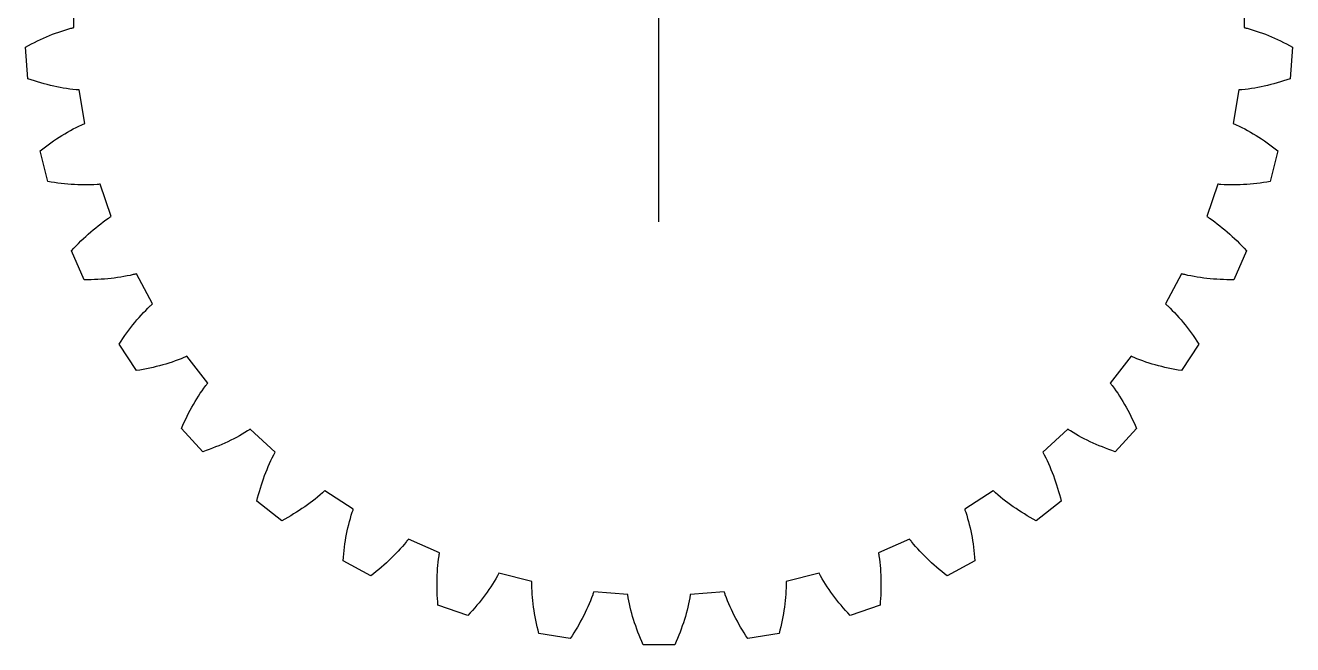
# Model space of a CAD drawing. Extents: x 0 to 50.3, y 0 to 50.3.
# Drawn here: x 0 to 50.3, y 0 to 24.6 of the extents above; entities that cross this region are included whole.
import ezdxf

# ---------------------------------------------------------------- set-up
doc = ezdxf.new("R2010")
doc.units = 0

msp = doc.modelspace()

# ---------------------------------------------------------------- linework, layer by layer
for p, q in [((25.15115, 16.76743), (25.15115, 33.53487)), ((1.96943, 24.47608), (1.96943, 25.82622)), ((48.33288, 25.82622), (48.33288, 24.47608)), ((0.75938, 24.05686), (0.87968, 24.10927)), ((0.87968, 24.10927), (1.00015, 24.15959)), ((1.00015, 24.15959), (1.12079, 24.20774)), ((1.12079, 24.20774), (1.24159, 24.25366)), ((1.24159, 24.25366), (1.36255, 24.29726)), ((1.36255, 24.29726), (1.48365, 24.33844)), ((1.48365, 24.33844), (1.60489, 24.37709)), ((1.60489, 24.37709), (1.72628, 24.41304)), ((1.72628, 24.41304), (1.84779, 24.44613)), ((1.84779, 24.44613), (1.87819, 24.45392)), ((1.87819, 24.45392), (1.90859, 24.46151)), ((1.90859, 24.46151), (1.93901, 24.4689)), ((1.93901, 24.4689), (1.96943, 24.47608)), ((48.33288, 24.47608), (48.3633, 24.4689)), ((48.3633, 24.4689), (48.39371, 24.46151)), ((48.39371, 24.46151), (48.42412, 24.45392)), ((48.42412, 24.45392), (48.45452, 24.44613)), ((48.45452, 24.44613), (48.57603, 24.41304)), ((48.57603, 24.41304), (48.69741, 24.37709)), ((48.69741, 24.37709), (48.81865, 24.33844)), ((48.81865, 24.33844), (48.93976, 24.29726)), ((48.93976, 24.29726), (49.06071, 24.25366)), ((49.06071, 24.25366), (49.18152, 24.20774)), ((49.18152, 24.20774), (49.30216, 24.15959)), ((49.30216, 24.15959), (49.42263, 24.10927)), ((49.42263, 24.10927), (49.54292, 24.05686)), ((0.04184, 23.70102), (0.16089, 23.76505)), ((0.14561, 22.44865), (0.04184, 23.70102)), ((0.16089, 23.76505), (0.28016, 23.82724)), ((0.28016, 23.82724), (0.39966, 23.88755)), ((0.39966, 23.88755), (0.51937, 23.94595)), ((0.51937, 23.94595), (0.63928, 24.0024)), ((0.63928, 24.0024), (0.75938, 24.05686)), ((49.54292, 24.05686), (49.66302, 24.0024)), ((49.66302, 24.0024), (49.78294, 23.94595)), ((49.78294, 23.94595), (49.90264, 23.88755)), ((49.90264, 23.88755), (50.02214, 23.82724)), ((50.02214, 23.82724), (50.14142, 23.76505)), ((50.14142, 23.76505), (50.26046, 23.70102)), ((50.26046, 23.70102), (50.15669, 22.44865)), ((0.27358, 22.40508), (0.14561, 22.44865)), ((0.40146, 22.36338), (0.27358, 22.40508)), ((0.52925, 22.32356), (0.40146, 22.36338)), ((0.65694, 22.28565), (0.52925, 22.32356)), ((0.78451, 22.24971), (0.65694, 22.28565)), ((0.91194, 22.21577), (0.78451, 22.24971)), ((1.03922, 22.18387), (0.91194, 22.21577)), ((1.16633, 22.15407), (1.03922, 22.18387)), ((1.29325, 22.12643), (1.16633, 22.15407)), ((1.41996, 22.10102), (1.29325, 22.12643)), ((1.54645, 22.07792), (1.41996, 22.10102)), ((48.88234, 22.10102), (48.75586, 22.07792)), ((49.00905, 22.12643), (48.88234, 22.10102)), ((49.13597, 22.15407), (49.00905, 22.12643)), ((49.26308, 22.18387), (49.13597, 22.15407)), ((49.39036, 22.21577), (49.26308, 22.18387)), ((49.51779, 22.24971), (49.39036, 22.21577)), ((49.64536, 22.28565), (49.51779, 22.24971)), ((49.77305, 22.32356), (49.64536, 22.28565)), ((49.90084, 22.36338), (49.77305, 22.32356)), ((50.02873, 22.40508), (49.90084, 22.36338)), ((50.15669, 22.44865), (50.02873, 22.40508)), ((1.67268, 22.05723), (1.54645, 22.07792)), ((1.79863, 22.03907), (1.67268, 22.05723)), ((1.92427, 22.02358), (1.79863, 22.03907)), ((2.04957, 22.01095), (1.92427, 22.02358)), ((2.08084, 22.00827), (2.04957, 22.01095)), ((2.11208, 22.00578), (2.08084, 22.00827)), ((2.14329, 22.0035), (2.11208, 22.00578)), ((2.17448, 22.00143), (2.14329, 22.0035)), ((2.39671, 20.6697), (2.17448, 22.00143)), ((48.12782, 22.00143), (47.90559, 20.6697)), ((48.15901, 22.0035), (48.12782, 22.00143)), ((48.19022, 22.00578), (48.15901, 22.0035)), ((48.22146, 22.00827), (48.19022, 22.00578)), ((48.25273, 22.01095), (48.22146, 22.00827)), ((48.37803, 22.02358), (48.25273, 22.01095)), ((48.50367, 22.03907), (48.37803, 22.02358)), ((48.62963, 22.05723), (48.50367, 22.03907)), ((48.75586, 22.07792), (48.62963, 22.05723)), ((2.16725, 20.5675), (2.28166, 20.62013)), ((2.28166, 20.62013), (2.31036, 20.63282)), ((2.31036, 20.63282), (2.3391, 20.64532)), ((2.3391, 20.64532), (2.36788, 20.65761)), ((2.36788, 20.65761), (2.39671, 20.6697)), ((47.90559, 20.6697), (47.93442, 20.65761)), ((47.93442, 20.65761), (47.9632, 20.64532)), ((47.9632, 20.64532), (47.99194, 20.63282)), ((47.99194, 20.63282), (48.02064, 20.62013)), ((48.02064, 20.62013), (48.13505, 20.5675)), ((1.27217, 20.05703), (1.3822, 20.12853)), ((1.3822, 20.12853), (1.49274, 20.19799)), ((1.49274, 20.19799), (1.60381, 20.26534)), ((1.60381, 20.26534), (1.71541, 20.33052)), ((1.71541, 20.33052), (1.82754, 20.39343)), ((1.82754, 20.39343), (1.94021, 20.45398)), ((1.94021, 20.45398), (2.05344, 20.51206)), ((2.05344, 20.51206), (2.16725, 20.5675)), ((48.13505, 20.5675), (48.24886, 20.51206)), ((48.24886, 20.51206), (48.36209, 20.45398)), ((48.36209, 20.45398), (48.47477, 20.39343)), ((48.47477, 20.39343), (48.5869, 20.33052)), ((48.5869, 20.33052), (48.69849, 20.26534)), ((48.69849, 20.26534), (48.80956, 20.19799)), ((48.80956, 20.19799), (48.92011, 20.12853)), ((48.92011, 20.12853), (49.03013, 20.05703)), ((0.62298, 19.58794), (0.72987, 19.67069)), ((0.93147, 18.36973), (0.62298, 19.58794)), ((0.72987, 19.67069), (0.83728, 19.75167)), ((0.83728, 19.75167), (0.94522, 19.83082)), ((0.94522, 19.83082), (1.05368, 19.90813)), ((1.05368, 19.90813), (1.16267, 19.98355)), ((1.16267, 19.98355), (1.27217, 20.05703)), ((49.03013, 20.05703), (49.13964, 19.98355)), ((49.13964, 19.98355), (49.24862, 19.90813)), ((49.24862, 19.90813), (49.35708, 19.83082)), ((49.35708, 19.83082), (49.46502, 19.75167)), ((49.67932, 19.58794), (49.37083, 18.36973)), ((49.46502, 19.75167), (49.57244, 19.67069)), ((49.57244, 19.67069), (49.67932, 19.58794)), ((1.06486, 18.34782), (0.93147, 18.36973)), ((1.19787, 18.32773), (1.06486, 18.34782)), ((1.33047, 18.30949), (1.19787, 18.32773)), ((1.46266, 18.29312), (1.33047, 18.30949)), ((1.5944, 18.27866), (1.46266, 18.29312)), ((1.72568, 18.26616), (1.5944, 18.27866)), ((1.85647, 18.25564), (1.72568, 18.26616)), ((1.98675, 18.24717), (1.85647, 18.25564)), ((2.11649, 18.2408), (1.98675, 18.24717)), ((2.24566, 18.23659), (2.11649, 18.2408)), ((2.37422, 18.23463), (2.24566, 18.23659)), ((2.50213, 18.235), (2.37422, 18.23463)), ((2.62936, 18.23782), (2.50213, 18.235)), ((2.75584, 18.24322), (2.62936, 18.23782)), ((2.88151, 18.25139), (2.75584, 18.24322)), ((2.91279, 18.25389), (2.88151, 18.25139)), ((2.94401, 18.25658), (2.91279, 18.25389)), ((2.97518, 18.25946), (2.94401, 18.25658)), ((3.00628, 18.26255), (2.97518, 18.25946)), ((3.44467, 16.98557), (3.00628, 18.26255)), ((47.29602, 18.26255), (46.85763, 16.98557)), ((47.32712, 18.25946), (47.29602, 18.26255)), ((47.35829, 18.25658), (47.32712, 18.25946)), ((47.38951, 18.25389), (47.35829, 18.25658)), ((47.4208, 18.25139), (47.38951, 18.25389)), ((47.54647, 18.24322), (47.4208, 18.25139)), ((47.67294, 18.23782), (47.54647, 18.24322)), ((47.80017, 18.235), (47.67294, 18.23782)), ((47.92808, 18.23463), (47.80017, 18.235)), ((48.05664, 18.23659), (47.92808, 18.23463)), ((48.18581, 18.2408), (48.05664, 18.23659)), ((48.31555, 18.24717), (48.18581, 18.2408)), ((48.44583, 18.25564), (48.31555, 18.24717)), ((48.57662, 18.26616), (48.44583, 18.25564)), ((48.7079, 18.27866), (48.57662, 18.26616)), ((48.83965, 18.29312), (48.7079, 18.27866)), ((48.97183, 18.30949), (48.83965, 18.29312)), ((49.10444, 18.32773), (48.97183, 18.30949)), ((49.23744, 18.34782), (49.10444, 18.32773)), ((49.37083, 18.36973), (49.23744, 18.34782)), ((2.82849, 16.53887), (2.92874, 16.61938)), ((2.92874, 16.61938), (3.02991, 16.69765)), ((3.02991, 16.69765), (3.13203, 16.77357)), ((3.13203, 16.77357), (3.23516, 16.84699)), ((3.23516, 16.84699), (3.33935, 16.91774)), ((3.33935, 16.91774), (3.36557, 16.93498)), ((3.36557, 16.93498), (3.39186, 16.95203)), ((3.39186, 16.95203), (3.41823, 16.9689)), ((3.41823, 16.9689), (3.44467, 16.98557)), ((46.85763, 16.98557), (46.88407, 16.9689)), ((46.88407, 16.9689), (46.91044, 16.95203)), ((46.91044, 16.95203), (46.93673, 16.93498)), ((46.93673, 16.93498), (46.96295, 16.91774)), ((46.96295, 16.91774), (47.06714, 16.84699)), ((47.06714, 16.84699), (47.17027, 16.77357)), ((47.17027, 16.77357), (47.2724, 16.69765)), ((47.2724, 16.69765), (47.37357, 16.61938)), ((47.37357, 16.61938), (47.47381, 16.53887)), ((2.24531, 16.01333), (2.3404, 16.10565)), ((2.3404, 16.10565), (2.43631, 16.19616)), ((2.43631, 16.19616), (2.53307, 16.28479)), ((2.53307, 16.28479), (2.63067, 16.37149)), ((2.63067, 16.37149), (2.72914, 16.45621)), ((2.72914, 16.45621), (2.82849, 16.53887)), ((47.47381, 16.53887), (47.57316, 16.45621)), ((47.57316, 16.45621), (47.67163, 16.37149)), ((47.67163, 16.37149), (47.76923, 16.28479)), ((47.76923, 16.28479), (47.86599, 16.19616)), ((47.86599, 16.19616), (47.96191, 16.10565)), ((47.96191, 16.10565), (48.05699, 16.01333)), ((1.87319, 15.62661), (1.96499, 15.72583)), ((2.37798, 14.47579), (1.87319, 15.62661)), ((1.96499, 15.72583), (2.05761, 15.82338)), ((2.05761, 15.82338), (2.15105, 15.91922)), ((2.15105, 15.91922), (2.24531, 16.01333)), ((48.42911, 15.62661), (47.92432, 14.47579)), ((48.05699, 16.01333), (48.15125, 15.91922)), ((48.15125, 15.91922), (48.24469, 15.82338)), ((48.24469, 15.82338), (48.33731, 15.72583)), ((48.33731, 15.72583), (48.42911, 15.62661)), ((3.82329, 14.58), (3.69616, 14.56078)), ((3.9494, 14.60142), (3.82329, 14.58)), ((4.07442, 14.62514), (3.9494, 14.60142)), ((4.19829, 14.65129), (4.07442, 14.62514)), ((4.3209, 14.68003), (4.19829, 14.65129)), ((4.35134, 14.68764), (4.3209, 14.68003)), ((4.3817, 14.69543), (4.35134, 14.68764)), ((4.41196, 14.70341), (4.3817, 14.69543)), ((4.44214, 14.71158), (4.41196, 14.70341)), ((5.08473, 13.52416), (4.44214, 14.71158)), ((45.86017, 14.71158), (45.21757, 13.52416)), ((45.89034, 14.70341), (45.86017, 14.71158)), ((45.9206, 14.69543), (45.89034, 14.70341)), ((45.95096, 14.68764), (45.9206, 14.69543)), ((45.9814, 14.68003), (45.95096, 14.68764)), ((46.10401, 14.65129), (45.9814, 14.68003)), ((46.22788, 14.62514), (46.10401, 14.65129)), ((46.3529, 14.60142), (46.22788, 14.62514)), ((46.47901, 14.58), (46.3529, 14.60142)), ((46.60614, 14.56078), (46.47901, 14.58)), ((2.51316, 14.47614), (2.37798, 14.47579)), ((2.64766, 14.47821), (2.51316, 14.47614)), ((2.78146, 14.48205), (2.64766, 14.47821)), ((2.91453, 14.48766), (2.78146, 14.48205)), ((3.04686, 14.49508), (2.91453, 14.48766)), ((3.17841, 14.50435), (3.04686, 14.49508)), ((3.30915, 14.51551), (3.17841, 14.50435)), ((3.43904, 14.5286), (3.30915, 14.51551)), ((3.56806, 14.54367), (3.43904, 14.5286)), ((3.69616, 14.56078), (3.56806, 14.54367)), ((46.73424, 14.54367), (46.60614, 14.56078)), ((46.86326, 14.5286), (46.73424, 14.54367)), ((46.99316, 14.51551), (46.86326, 14.5286)), ((47.1239, 14.50435), (46.99316, 14.51551)), ((47.25544, 14.49508), (47.1239, 14.50435)), ((47.38777, 14.48766), (47.25544, 14.49508)), ((47.52085, 14.48205), (47.38777, 14.48766)), ((47.65465, 14.47821), (47.52085, 14.48205)), ((47.78914, 14.47614), (47.65465, 14.47821)), ((47.92432, 14.47579), (47.78914, 14.47614)), ((4.55048, 12.98214), (4.6361, 13.07805)), ((4.6361, 13.07805), (4.72301, 13.17191)), ((4.72301, 13.17191), (4.81125, 13.2636)), ((4.81125, 13.2636), (4.90089, 13.353)), ((4.90089, 13.353), (4.99201, 13.43992)), ((4.99201, 13.43992), (5.01503, 13.46125)), ((5.01503, 13.46125), (5.03816, 13.4824)), ((5.03816, 13.4824), (5.06139, 13.50337)), ((5.06139, 13.50337), (5.08473, 13.52416)), ((45.21757, 13.52416), (45.24091, 13.50337)), ((45.24091, 13.50337), (45.26414, 13.4824)), ((45.26414, 13.4824), (45.28727, 13.46125)), ((45.28727, 13.46125), (45.31029, 13.43992)), ((45.31029, 13.43992), (45.40141, 13.353)), ((45.40141, 13.353), (45.49105, 13.2636)), ((45.49105, 13.2636), (45.57929, 13.17191)), ((45.57929, 13.17191), (45.6662, 13.07805)), ((45.6662, 13.07805), (45.75183, 12.98214)), ((4.14035, 12.4745), (4.22006, 12.57955)), ((4.22006, 12.57955), (4.30091, 12.6829)), ((4.30091, 12.6829), (4.38291, 12.78449)), ((4.38291, 12.78449), (4.46609, 12.88426)), ((4.46609, 12.88426), (4.55048, 12.98214)), ((45.75183, 12.98214), (45.83621, 12.88426)), ((45.83621, 12.88426), (45.91939, 12.78449)), ((45.91939, 12.78449), (46.0014, 12.6829)), ((46.0014, 12.6829), (46.08225, 12.57955)), ((46.08225, 12.57955), (46.16196, 12.4745)), ((3.83258, 12.03806), (3.90788, 12.14952)), ((3.90788, 12.14952), (3.98427, 12.25944)), ((3.98427, 12.25944), (4.06175, 12.36778)), ((4.06175, 12.36778), (4.14035, 12.4745)), ((46.16196, 12.4745), (46.24055, 12.36778)), ((46.24055, 12.36778), (46.31803, 12.25944)), ((46.31803, 12.25944), (46.39442, 12.14952)), ((46.39442, 12.14952), (46.46972, 12.03806)), ((3.75836, 11.92509), (3.83258, 12.03806)), ((4.44569, 10.87305), (3.75836, 11.92509)), ((46.54394, 11.92509), (45.85662, 10.87305)), ((46.46972, 12.03806), (46.54394, 11.92509)), ((5.35761, 11.06549), (5.23049, 11.03297)), ((5.48358, 11.09978), (5.35761, 11.06549)), ((5.60836, 11.13588), (5.48358, 11.09978)), ((5.7319, 11.17384), (5.60836, 11.13588)), ((5.85413, 11.21373), (5.7319, 11.17384)), ((5.97499, 11.25561), (5.85413, 11.21373)), ((6.09441, 11.29959), (5.97499, 11.25561)), ((6.21228, 11.34577), (6.09441, 11.29959)), ((6.32849, 11.39429), (6.21228, 11.34577)), ((6.35726, 11.40681), (6.32849, 11.39429)), ((6.38592, 11.4195), (6.35726, 11.40681)), ((6.41446, 11.43235), (6.38592, 11.4195)), ((6.44288, 11.44537), (6.41446, 11.43235)), ((7.27215, 10.37992), (6.44288, 11.44537)), ((43.85942, 11.44537), (43.03015, 10.37992)), ((43.88784, 11.43235), (43.85942, 11.44537)), ((43.91638, 11.4195), (43.88784, 11.43235)), ((43.94504, 11.40681), (43.91638, 11.4195)), ((43.97382, 11.39429), (43.94504, 11.40681)), ((44.09002, 11.34577), (43.97382, 11.39429)), ((44.2079, 11.29959), (44.09002, 11.34577)), ((44.32731, 11.25561), (44.2079, 11.29959)), ((44.44817, 11.21373), (44.32731, 11.25561)), ((44.57041, 11.17384), (44.44817, 11.21373)), ((44.69394, 11.13588), (44.57041, 11.17384)), ((44.81872, 11.09978), (44.69394, 11.13588)), ((44.94469, 11.06549), (44.81872, 11.09978)), ((45.07181, 11.03297), (44.94469, 11.06549)), ((4.57896, 10.89564), (4.44569, 10.87305)), ((4.71128, 10.91983), (4.57896, 10.89564)), ((4.84263, 10.94563), (4.71128, 10.91983)), ((4.97296, 10.97307), (4.84263, 10.94563)), ((5.10226, 11.00217), (4.97296, 10.97307)), ((5.23049, 11.03297), (5.10226, 11.00217)), ((45.20004, 11.00217), (45.07181, 11.03297)), ((45.32934, 10.97307), (45.20004, 11.00217)), ((45.45968, 10.94563), (45.32934, 10.97307)), ((45.59102, 10.91983), (45.45968, 10.94563)), ((45.72334, 10.89564), (45.59102, 10.91983)), ((45.85662, 10.87305), (45.72334, 10.89564)), ((6.97334, 9.97293), (7.04529, 10.0779)), ((7.04529, 10.0779), (7.11899, 10.18082)), ((7.11899, 10.18082), (7.19456, 10.28157)), ((7.19456, 10.28157), (7.21376, 10.30639)), ((7.21376, 10.30639), (7.23309, 10.33105)), ((7.23309, 10.33105), (7.25255, 10.35557)), ((7.25255, 10.35557), (7.27215, 10.37992)), ((43.03015, 10.37992), (43.04975, 10.35557)), ((43.04975, 10.35557), (43.06921, 10.33105)), ((43.06921, 10.33105), (43.08854, 10.30639)), ((43.08854, 10.30639), (43.10774, 10.28157)), ((43.10774, 10.28157), (43.18331, 10.18082)), ((43.18331, 10.18082), (43.25702, 10.0779)), ((43.25702, 10.0779), (43.32896, 9.97293)), ((6.70165, 9.53481), (6.76727, 9.64691)), ((6.76727, 9.64691), (6.8344, 9.75735)), ((6.8344, 9.75735), (6.90307, 9.86605)), ((6.90307, 9.86605), (6.97334, 9.97293)), ((43.32896, 9.97293), (43.39923, 9.86605)), ((43.39923, 9.86605), (43.46791, 9.75735)), ((43.46791, 9.75735), (43.53503, 9.64691)), ((43.53503, 9.64691), (43.60066, 9.53481)), ((6.39486, 8.95131), (6.45346, 9.07093)), ((6.45346, 9.07093), (6.51341, 9.18912)), ((6.51341, 9.18912), (6.57475, 9.30587)), ((6.57475, 9.30587), (6.63748, 9.42111)), ((6.63748, 9.42111), (6.70165, 9.53481)), ((43.60066, 9.53481), (43.66482, 9.42111)), ((43.66482, 9.42111), (43.72756, 9.30587)), ((43.72756, 9.30587), (43.78889, 9.18912)), ((43.78889, 9.18912), (43.84884, 9.07093)), ((43.84884, 9.07093), (43.90744, 8.95131)), ((6.22707, 8.58433), (6.28168, 8.70798)), ((7.07818, 7.65978), (6.22707, 8.58433)), ((6.28168, 8.70798), (6.33761, 8.83032)), ((6.33761, 8.83032), (6.39486, 8.95131)), ((8.95393, 8.55301), (8.92805, 8.53549)), ((9.94726, 7.63859), (8.95393, 8.55301)), ((41.34837, 8.55301), (40.35504, 7.63859)), ((41.37426, 8.53549), (41.34837, 8.55301)), ((44.07524, 8.58433), (43.22412, 7.65978)), ((43.90744, 8.95131), (43.96469, 8.83032)), ((43.96469, 8.83032), (44.02062, 8.70798)), ((44.02062, 8.70798), (44.07524, 8.58433)), ((8.0646, 8.05425), (7.94599, 7.99969)), ((8.18174, 8.11039), (8.0646, 8.05425)), ((8.29734, 8.16817), (8.18174, 8.11039)), ((8.41134, 8.22763), (8.29734, 8.16817)), ((8.52366, 8.28884), (8.41134, 8.22763)), ((8.63421, 8.35187), (8.52366, 8.28884)), ((8.74287, 8.41682), (8.63421, 8.35187)), ((8.84951, 8.48381), (8.74287, 8.41682)), ((8.87583, 8.5009), (8.84951, 8.48381)), ((8.90201, 8.51812), (8.87583, 8.5009)), ((8.92805, 8.53549), (8.90201, 8.51812)), ((41.40029, 8.51812), (41.37426, 8.53549)), ((41.42647, 8.5009), (41.40029, 8.51812)), ((41.45279, 8.48381), (41.42647, 8.5009)), ((41.55943, 8.41682), (41.45279, 8.48381)), ((41.66809, 8.35187), (41.55943, 8.41682)), ((41.77864, 8.28884), (41.66809, 8.35187)), ((41.89096, 8.22763), (41.77864, 8.28884)), ((42.00496, 8.16817), (41.89096, 8.22763)), ((42.12056, 8.11039), (42.00496, 8.16817)), ((42.2377, 8.05425), (42.12056, 8.11039)), ((42.35631, 7.99969), (42.2377, 8.05425)), ((7.20592, 7.704), (7.07818, 7.65978)), ((7.33245, 7.74963), (7.20592, 7.704)), ((7.45776, 7.7967), (7.33245, 7.74963)), ((7.5818, 7.84522), (7.45776, 7.7967)), ((7.70455, 7.89521), (7.5818, 7.84522)), ((7.82596, 7.94669), (7.70455, 7.89521)), ((7.94599, 7.99969), (7.82596, 7.94669)), ((9.88692, 7.52881), (9.90177, 7.55645)), ((9.90177, 7.55645), (9.91678, 7.58397)), ((9.91678, 7.58397), (9.93194, 7.61135)), ((9.93194, 7.61135), (9.94726, 7.63859)), ((40.35504, 7.63859), (40.37036, 7.61135)), ((40.37036, 7.61135), (40.38553, 7.58397)), ((40.38553, 7.58397), (40.40053, 7.55645)), ((40.40053, 7.55645), (40.41539, 7.52881)), ((42.47634, 7.94669), (42.35631, 7.99969)), ((42.59775, 7.89521), (42.47634, 7.94669)), ((42.7205, 7.84522), (42.59775, 7.89521)), ((42.84454, 7.7967), (42.7205, 7.84522)), ((42.96985, 7.74963), (42.84454, 7.7967)), ((43.09639, 7.704), (42.96985, 7.74963)), ((43.22412, 7.65978), (43.09639, 7.704)), ((9.61795, 6.95246), (9.66779, 7.07098)), ((9.66779, 7.07098), (9.71952, 7.18797)), ((9.71952, 7.18797), (9.7732, 7.30335)), ((9.7732, 7.30335), (9.82896, 7.417)), ((9.82896, 7.417), (9.88692, 7.52881)), ((40.41539, 7.52881), (40.47334, 7.417)), ((40.47334, 7.417), (40.5291, 7.30335)), ((40.5291, 7.30335), (40.58279, 7.18797)), ((40.58279, 7.18797), (40.63451, 7.07098)), ((40.63451, 7.07098), (40.68435, 6.95246)), ((9.43615, 6.4644), (9.47906, 6.5884)), ((9.47906, 6.5884), (9.52364, 6.71111)), ((9.52364, 6.71111), (9.56992, 6.83248)), ((9.56992, 6.83248), (9.61795, 6.95246)), ((40.68435, 6.95246), (40.73238, 6.83248)), ((40.73238, 6.83248), (40.77866, 6.71111)), ((40.77866, 6.71111), (40.82324, 6.5884)), ((40.82324, 6.5884), (40.86615, 6.4644)), ((9.28052, 5.95631), (9.31708, 6.08507)), ((9.31708, 6.08507), (9.35519, 6.2127)), ((9.35519, 6.2127), (9.39487, 6.33915)), ((9.39487, 6.33915), (9.43615, 6.4644)), ((11.8152, 6.02797), (11.72104, 5.94434)), ((11.83835, 6.04915), (11.8152, 6.02797)), ((11.86133, 6.07046), (11.83835, 6.04915)), ((11.88416, 6.09188), (11.86133, 6.07046)), ((11.9068, 6.11342), (11.88416, 6.09188)), ((13.0371, 5.37496), (11.9068, 6.11342)), ((38.3955, 6.11342), (37.26521, 5.37496)), ((38.41815, 6.09188), (38.3955, 6.11342)), ((38.44097, 6.07046), (38.41815, 6.09188)), ((38.46396, 6.04915), (38.44097, 6.07046)), ((38.48711, 6.02797), (38.46396, 6.04915)), ((38.58126, 5.94434), (38.48711, 6.02797)), ((40.86615, 6.4644), (40.90743, 6.33915)), ((40.90743, 6.33915), (40.94711, 6.2127)), ((40.94711, 6.2127), (40.98522, 6.08507)), ((40.98522, 6.08507), (41.02178, 5.95631)), ((9.21197, 5.69548), (9.24549, 5.82644)), ((10.20366, 4.92362), (9.21197, 5.69548)), ((9.24549, 5.82644), (9.28052, 5.95631)), ((11.218, 5.54973), (11.1117, 5.47507)), ((11.32251, 5.62575), (11.218, 5.54973)), ((11.42517, 5.70316), (11.32251, 5.62575)), ((11.52588, 5.78202), (11.42517, 5.70316)), ((11.62455, 5.86239), (11.52588, 5.78202)), ((11.72104, 5.94434), (11.62455, 5.86239)), ((38.67775, 5.86239), (38.58126, 5.94434)), ((38.77642, 5.78202), (38.67775, 5.86239)), ((38.87713, 5.70316), (38.77642, 5.78202)), ((38.97979, 5.62575), (38.87713, 5.70316)), ((39.08431, 5.54973), (38.97979, 5.62575)), ((39.1906, 5.47507), (39.08431, 5.54973)), ((41.09033, 5.69548), (40.09865, 4.92362)), ((41.02178, 5.95631), (41.05681, 5.82644)), ((41.05681, 5.82644), (41.09033, 5.69548)), ((10.43967, 5.0541), (10.32237, 4.98826)), ((10.55552, 5.12115), (10.43967, 5.0541)), ((10.66989, 5.18943), (10.55552, 5.12115)), ((10.78273, 5.25894), (10.66989, 5.18943)), ((10.89402, 5.3297), (10.78273, 5.25894)), ((11.00369, 5.40174), (10.89402, 5.3297)), ((11.1117, 5.47507), (11.00369, 5.40174)), ((12.92059, 5.01564), (12.95688, 5.13692)), ((12.95688, 5.13692), (12.99564, 5.25674)), ((12.99564, 5.25674), (13.00574, 5.28645)), ((13.00574, 5.28645), (13.01602, 5.31606)), ((13.01602, 5.31606), (13.02647, 5.34557)), ((13.02647, 5.34557), (13.0371, 5.37496)), ((37.26521, 5.37496), (37.27584, 5.34557)), ((37.27584, 5.34557), (37.28629, 5.31606)), ((37.28629, 5.31606), (37.29656, 5.28645)), ((37.29656, 5.28645), (37.30666, 5.25674)), ((37.30666, 5.25674), (37.34543, 5.13692)), ((37.34543, 5.13692), (37.38171, 5.01564)), ((39.29862, 5.40174), (39.1906, 5.47507)), ((39.40829, 5.3297), (39.29862, 5.40174)), ((39.51957, 5.25894), (39.40829, 5.3297)), ((39.63241, 5.18943), (39.51957, 5.25894)), ((39.74678, 5.12115), (39.63241, 5.18943)), ((39.86263, 5.0541), (39.74678, 5.12115)), ((39.97993, 4.98826), (39.86263, 5.0541)), ((10.32237, 4.98826), (10.20366, 4.92362)), ((12.79758, 4.51774), (12.82521, 4.64399)), ((12.82521, 4.64399), (12.85487, 4.76909)), ((12.85487, 4.76909), (12.88663, 4.893)), ((12.88663, 4.893), (12.92059, 5.01564)), ((37.38171, 5.01564), (37.41568, 4.893)), ((37.41568, 4.893), (37.44744, 4.76909)), ((37.44744, 4.76909), (37.47709, 4.64399)), ((37.47709, 4.64399), (37.50472, 4.51774)), ((40.09865, 4.92362), (39.97993, 4.98826)), ((12.70612, 4.00233), (12.72622, 4.13266)), ((12.72622, 4.13266), (12.74814, 4.26203)), ((12.74814, 4.26203), (12.77191, 4.39041)), ((12.77191, 4.39041), (12.79758, 4.51774)), ((15.14465, 4.09376), (15.06555, 3.99577)), ((15.164, 4.11846), (15.14465, 4.09376)), ((15.18317, 4.14326), (15.164, 4.11846)), ((15.20215, 4.16814), (15.18317, 4.14326)), ((15.22095, 4.19312), (15.20215, 4.16814)), ((16.45737, 3.65077), (15.22095, 4.19312)), ((35.08135, 4.19312), (33.84493, 3.65077)), ((35.10015, 4.16814), (35.08135, 4.19312)), ((35.11913, 4.14326), (35.10015, 4.16814)), ((35.1383, 4.11846), (35.11913, 4.14326)), ((35.15765, 4.09376), (35.1383, 4.11846)), ((35.23676, 3.99577), (35.15765, 4.09376)), ((37.50472, 4.51774), (37.53039, 4.39041)), ((37.53039, 4.39041), (37.55416, 4.26203)), ((37.55416, 4.26203), (37.57608, 4.13266)), ((37.57608, 4.13266), (37.59618, 4.00233)), ((12.64317, 3.47201), (12.65634, 3.60588)), ((12.65634, 3.60588), (12.67121, 3.73891)), ((12.67121, 3.73891), (12.68779, 3.87107)), ((12.68779, 3.87107), (12.70612, 4.00233)), ((14.63431, 3.52375), (14.54176, 3.43261)), ((14.72489, 3.61593), (14.63431, 3.52375)), ((14.81341, 3.70918), (14.72489, 3.61593)), ((14.89977, 3.80355), (14.81341, 3.70918)), ((14.98386, 3.89906), (14.89977, 3.80355)), ((15.06555, 3.99577), (14.98386, 3.89906)), ((16.41742, 3.40278), (16.43594, 3.52735)), ((16.43594, 3.52735), (16.44101, 3.55832)), ((16.44101, 3.55832), (16.44627, 3.58921)), ((16.44627, 3.58921), (16.45172, 3.62003)), ((16.45172, 3.62003), (16.45737, 3.65077)), ((33.84493, 3.65077), (33.85058, 3.62003)), ((33.85058, 3.62003), (33.85603, 3.58921)), ((33.85603, 3.58921), (33.86129, 3.55832)), ((33.86129, 3.55832), (33.86636, 3.52735)), ((33.86636, 3.52735), (33.88488, 3.40278)), ((35.31844, 3.89906), (35.23676, 3.99577)), ((35.40254, 3.80355), (35.31844, 3.89906)), ((35.4889, 3.70918), (35.40254, 3.80355)), ((35.57741, 3.61593), (35.4889, 3.70918)), ((35.66799, 3.52375), (35.57741, 3.61593)), ((35.76055, 3.43261), (35.66799, 3.52375)), ((37.59618, 4.00233), (37.61451, 3.87107)), ((37.61451, 3.87107), (37.63109, 3.73891)), ((37.63109, 3.73891), (37.64596, 3.60588)), ((37.64596, 3.60588), (37.65913, 3.47201)), ((12.63166, 3.33733), (12.64317, 3.47201)), ((13.73686, 2.73923), (12.63166, 3.33733)), ((14.15299, 3.07814), (14.05142, 2.99198)), ((14.25285, 3.16528), (14.15299, 3.07814)), ((14.35097, 3.25339), (14.25285, 3.16528)), ((14.44729, 3.3425), (14.35097, 3.25339)), ((14.54176, 3.43261), (14.44729, 3.3425)), ((16.36869, 2.89489), (16.37735, 3.02318)), ((16.37735, 3.02318), (16.38828, 3.15062)), ((16.38828, 3.15062), (16.4016, 3.27718)), ((16.4016, 3.27718), (16.41742, 3.40278)), ((33.88488, 3.40278), (33.90071, 3.27718)), ((33.90071, 3.27718), (33.91402, 3.15062)), ((33.91402, 3.15062), (33.92496, 3.02318)), ((33.92496, 3.02318), (33.93361, 2.89489)), ((35.85502, 3.3425), (35.76055, 3.43261)), ((35.95134, 3.25339), (35.85502, 3.3425)), ((36.04945, 3.16528), (35.95134, 3.25339)), ((36.14932, 3.07814), (36.04945, 3.16528)), ((36.25088, 2.99198), (36.14932, 3.07814)), ((37.67064, 3.33733), (36.56544, 2.73923)), ((37.65913, 3.47201), (37.67064, 3.33733)), ((13.84332, 2.82252), (13.73686, 2.73923)), ((13.94819, 2.90677), (13.84332, 2.82252)), ((14.05142, 2.99198), (13.94819, 2.90677)), ((16.35554, 2.50546), (16.35785, 2.636)), ((16.35785, 2.636), (16.36221, 2.76582)), ((16.36221, 2.76582), (16.36869, 2.89489)), ((18.62051, 2.51543), (18.55328, 2.40738)), ((18.68516, 2.62427), (18.62051, 2.51543)), ((18.74706, 2.73394), (18.68516, 2.62427)), ((18.76208, 2.76149), (18.74706, 2.73394)), ((18.77691, 2.7891), (18.76208, 2.76149)), ((18.79153, 2.81677), (18.77691, 2.7891)), ((18.80596, 2.8445), (18.79153, 2.81677)), ((20.11479, 2.51306), (18.80596, 2.8445)), ((20.11428, 2.48181), (20.11479, 2.51306)), ((31.49634, 2.8445), (30.18752, 2.51306)), ((30.18752, 2.51306), (30.18802, 2.48181)), ((31.51077, 2.81677), (31.49634, 2.8445)), ((31.5254, 2.7891), (31.51077, 2.81677)), ((31.54022, 2.76149), (31.5254, 2.7891)), ((31.55524, 2.73394), (31.54022, 2.76149)), ((31.61714, 2.62427), (31.55524, 2.73394)), ((31.68179, 2.51543), (31.61714, 2.62427)), ((31.74902, 2.40738), (31.68179, 2.51543)), ((33.93361, 2.89489), (33.94009, 2.76582)), ((33.94009, 2.76582), (33.94445, 2.636)), ((33.94445, 2.636), (33.94677, 2.50546)), ((36.35412, 2.90677), (36.25088, 2.99198)), ((36.45898, 2.82252), (36.35412, 2.90677)), ((36.56544, 2.73923), (36.45898, 2.82252)), ((16.35521, 2.37425), (16.35554, 2.50546)), ((16.35684, 2.24239), (16.35521, 2.37425)), ((16.36036, 2.1099), (16.35684, 2.24239)), ((16.36576, 1.97681), (16.36036, 2.1099)), ((18.3375, 2.0877), (18.26121, 1.98258)), ((18.41167, 2.19354), (18.3375, 2.0877)), ((18.48363, 2.30009), (18.41167, 2.19354)), ((18.55328, 2.40738), (18.48363, 2.30009)), ((20.11387, 2.41917), (20.11398, 2.45051)), ((20.11397, 2.38779), (20.11387, 2.41917)), ((20.11621, 2.26188), (20.11397, 2.38779)), ((20.11398, 2.45051), (20.11428, 2.48181)), ((20.12127, 2.13538), (20.11621, 2.26188)), ((20.12896, 2.00836), (20.12127, 2.13538)), ((22.53443, 2.01525), (22.52416, 1.9856)), ((22.54451, 2.04493), (22.53443, 2.01525)), ((22.55439, 2.07463), (22.54451, 2.04493)), ((22.56406, 2.10435), (22.55439, 2.07463)), ((23.90958, 1.99286), (22.56406, 2.10435)), ((27.73825, 2.10435), (26.39272, 1.99286)), ((27.74791, 2.07463), (27.73825, 2.10435)), ((27.75779, 2.04493), (27.74791, 2.07463)), ((27.76787, 2.01525), (27.75779, 2.04493)), ((27.77815, 1.9856), (27.76787, 2.01525)), ((30.18104, 2.13538), (30.17334, 2.00836)), ((30.1861, 2.26188), (30.18104, 2.13538)), ((30.18834, 2.38779), (30.1861, 2.26188)), ((30.18802, 2.48181), (30.18833, 2.45051)), ((30.18833, 2.45051), (30.18843, 2.41917)), ((30.18843, 2.41917), (30.18834, 2.38779)), ((31.81867, 2.30009), (31.74902, 2.40738)), ((31.89063, 2.19354), (31.81867, 2.30009)), ((31.9648, 2.0877), (31.89063, 2.19354)), ((32.04109, 1.98258), (31.9648, 2.0877)), ((33.94194, 2.1099), (33.93654, 1.97681)), ((33.94547, 2.24239), (33.94194, 2.1099)), ((33.94709, 2.37425), (33.94547, 2.24239)), ((33.94677, 2.50546), (33.94709, 2.37425)), ((16.37299, 1.84315), (16.36576, 1.97681)), ((16.38203, 1.70894), (16.37299, 1.84315)), ((16.39285, 1.5742), (16.38203, 1.70894)), ((17.58142, 1.16616), (16.39285, 1.5742)), ((17.93609, 1.56895), (17.85009, 1.46724)), ((18.02025, 1.67134), (17.93609, 1.56895)), ((18.10252, 1.7744), (18.02025, 1.67134)), ((18.18286, 1.87814), (18.10252, 1.7744)), ((18.26121, 1.98258), (18.18286, 1.87814)), ((20.13916, 1.88085), (20.12896, 2.00836)), ((20.15173, 1.75289), (20.13916, 1.88085)), ((20.16659, 1.62452), (20.15173, 1.75289)), ((20.18365, 1.49575), (20.16659, 1.62452)), ((22.33573, 1.51431), (22.28229, 1.39737)), ((22.38677, 1.6316), (22.33573, 1.51431)), ((22.4353, 1.74924), (22.38677, 1.6316)), ((22.48115, 1.86724), (22.4353, 1.74924)), ((22.52416, 1.9856), (22.48115, 1.86724)), ((23.91423, 1.96195), (23.90958, 1.99286)), ((23.91908, 1.93103), (23.91423, 1.96195)), ((23.92414, 1.9001), (23.91908, 1.93103)), ((23.92939, 1.86916), (23.92414, 1.9001)), ((23.95233, 1.74533), (23.92939, 1.86916)), ((23.97814, 1.6214), (23.95233, 1.74533)), ((24.00664, 1.49737), (23.97814, 1.6214)), ((26.32417, 1.6214), (26.29567, 1.49737)), ((26.34998, 1.74533), (26.32417, 1.6214)), ((26.37291, 1.86916), (26.34998, 1.74533)), ((26.37817, 1.9001), (26.37291, 1.86916)), ((26.38322, 1.93103), (26.37817, 1.9001)), ((26.38808, 1.96195), (26.38322, 1.93103)), ((26.39272, 1.99286), (26.38808, 1.96195)), ((27.82115, 1.86724), (27.77815, 1.9856)), ((27.86701, 1.74924), (27.82115, 1.86724)), ((27.91553, 1.6316), (27.86701, 1.74924)), ((27.96657, 1.51431), (27.91553, 1.6316)), ((28.02001, 1.39737), (27.96657, 1.51431)), ((30.13571, 1.62452), (30.11865, 1.49575)), ((30.15057, 1.75289), (30.13571, 1.62452)), ((30.16315, 1.88085), (30.15057, 1.75289)), ((30.17334, 2.00836), (30.16315, 1.88085)), ((32.11944, 1.87814), (32.04109, 1.98258)), ((32.19978, 1.7744), (32.11944, 1.87814)), ((32.28206, 1.67134), (32.19978, 1.7744)), ((32.36622, 1.56895), (32.28206, 1.67134)), ((32.45222, 1.46724), (32.36622, 1.56895)), ((33.90945, 1.5742), (32.72088, 1.16616)), ((33.92027, 1.70894), (33.90945, 1.5742)), ((33.92931, 1.84315), (33.92027, 1.70894)), ((33.93654, 1.97681), (33.92931, 1.84315)), ((17.67272, 1.26585), (17.58142, 1.16616)), ((17.76228, 1.36621), (17.67272, 1.26585)), ((17.85009, 1.46724), (17.76228, 1.36621)), ((20.20285, 1.36661), (20.18365, 1.49575)), ((20.22413, 1.23713), (20.20285, 1.36661)), ((20.24744, 1.10733), (20.22413, 1.23713)), ((20.27273, 0.97723), (20.24744, 1.10733)), ((22.10851, 1.04861), (22.04634, 0.93306)), ((22.1686, 1.16452), (22.10851, 1.04861)), ((22.22655, 1.28077), (22.1686, 1.16452)), ((22.28229, 1.39737), (22.22655, 1.28077)), ((24.03768, 1.37328), (24.00664, 1.49737)), ((24.07114, 1.24914), (24.03768, 1.37328)), ((24.10693, 1.12496), (24.07114, 1.24914)), ((24.14495, 1.00075), (24.10693, 1.12496)), ((26.19537, 1.12496), (26.15735, 1.00075)), ((26.23116, 1.24914), (26.19537, 1.12496)), ((26.26462, 1.37328), (26.23116, 1.24914)), ((26.29567, 1.49737), (26.26462, 1.37328)), ((28.07575, 1.28077), (28.02001, 1.39737)), ((28.1337, 1.16452), (28.07575, 1.28077)), ((28.19379, 1.04861), (28.1337, 1.16452)), ((28.25596, 0.93306), (28.19379, 1.04861)), ((30.05486, 1.10733), (30.02958, 0.97723)), ((30.07817, 1.23713), (30.05486, 1.10733)), ((30.09945, 1.36661), (30.07817, 1.23713)), ((30.11865, 1.49575), (30.09945, 1.36661)), ((32.54002, 1.36621), (32.45222, 1.46724)), ((32.62959, 1.26585), (32.54002, 1.36621)), ((32.72088, 1.16616), (32.62959, 1.26585)), ((20.29995, 0.84685), (20.27273, 0.97723)), ((20.32909, 0.71621), (20.29995, 0.84685)), ((20.36009, 0.58531), (20.32909, 0.71621)), ((20.39294, 0.45419), (20.36009, 0.58531)), ((21.84791, 0.58854), (21.77793, 0.47444)), ((21.91599, 0.70302), (21.84791, 0.58854)), ((21.98215, 0.81786), (21.91599, 0.70302)), ((22.04634, 0.93306), (21.98215, 0.81786)), ((24.18515, 0.87654), (24.14495, 1.00075)), ((24.22745, 0.75233), (24.18515, 0.87654)), ((24.2718, 0.62814), (24.22745, 0.75233)), ((24.31816, 0.50397), (24.2718, 0.62814)), ((24.36647, 0.37985), (24.31816, 0.50397)), ((25.98415, 0.50397), (25.93583, 0.37985)), ((26.0305, 0.62814), (25.98415, 0.50397)), ((26.07485, 0.75233), (26.0305, 0.62814)), ((26.11715, 0.87654), (26.07485, 0.75233)), ((26.15735, 1.00075), (26.11715, 0.87654)), ((28.32015, 0.81786), (28.25596, 0.93306)), ((28.38631, 0.70302), (28.32015, 0.81786)), ((28.4544, 0.58854), (28.38631, 0.70302)), ((28.52437, 0.47444), (28.4544, 0.58854)), ((29.94221, 0.58531), (29.90936, 0.45419)), ((29.97322, 0.71621), (29.94221, 0.58531)), ((30.00235, 0.84685), (29.97322, 0.71621)), ((30.02958, 0.97723), (30.00235, 0.84685)), ((21.63246, 0.24735), (20.39294, 0.45419)), ((21.70611, 0.3607), (21.63246, 0.24735)), ((21.77793, 0.47444), (21.70611, 0.3607)), ((24.41671, 0.25578), (24.36647, 0.37985)), ((24.46884, 0.13178), (24.41671, 0.25578)), ((24.52282, 0.00785), (24.46884, 0.13178)), ((25.77948, 0.00785), (24.52282, 0.00785)), ((25.83346, 0.13178), (25.77948, 0.00785)), ((25.88559, 0.25578), (25.83346, 0.13178)), ((25.93583, 0.37985), (25.88559, 0.25578)), ((28.5962, 0.3607), (28.52437, 0.47444)), ((28.66984, 0.24735), (28.5962, 0.3607)), ((29.90936, 0.45419), (28.66984, 0.24735))]:
    msp.add_line(p, q)

doc.saveas('drawing.dxf')
